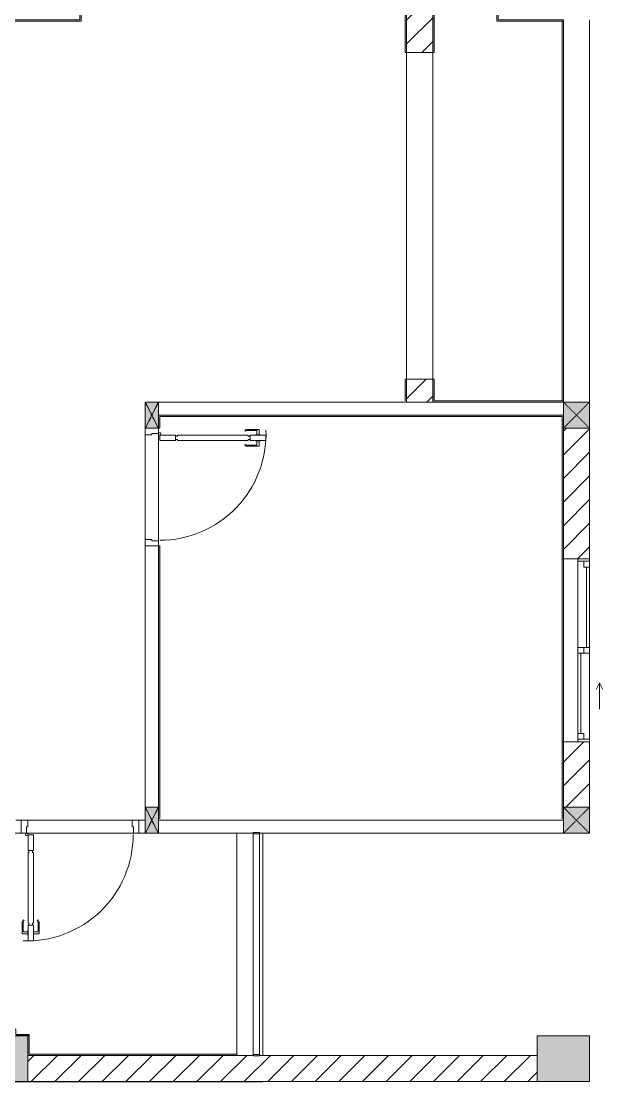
# Model space of a CAD drawing. Header units: millimetres. Extents: x 50254 to 245170, y 481 to 78637.
# Drawn here: x 240718 to 245170, y 17235 to 25352 of the extents above; entities that cross this region are included whole.
import ezdxf

# ---------------------------------------------------------------- set-up
doc = ezdxf.new("R2010")
doc.units = ezdxf.units.MM
doc.linetypes.add('IMPORT-Dash _2_', pattern=[6, 3, -3])
for name, color, linetype, lineweight in [('A-DETL-GENF-7', 53, 'Continuous', 9), ('A-DOOR-5', 53, 'Continuous', 9), ('A-FLOR-1-1', 53, 'Continuous', 9), ('A-FLOR-4', 53, 'Continuous', 9), ('A-FLOR-HRAL-5', 53, 'Continuous', 9), ('A-GLAZ-5', 53, 'Continuous', 9), ('A-WALL-1-1', 53, 'Continuous', 9), ('A-WALL-7', 53, 'Continuous', 9), ('A-WALL-PATT-3', 53, 'Continuous', 9), ('A-WALL-PATT-4', 130, 'Continuous', 9), ('A_1404_dwg-1', 53, 'Continuous', 9), ('I-WALL-1-1', 53, 'Continuous', 9), ('I-WALL-2', 53, 'Continuous', 9), ('S-COLS-1', 130, 'Continuous', 9), ('S-COLS-10', 130, 'IMPORT-Dash _2_', 9), ('S-COLS-2-1', 53, 'Continuous', 9), ('S-COLS-4-1', 53, 'Continuous', 9), ('S-COLS-9', 53, 'Continuous', 9), ('S-COLS-HDLN-2', 53, 'IMPORT-Dash _2_', 9)]:
    doc.layers.add(name, color=color, linetype=linetype, lineweight=lineweight)
pattern_1 = [(45, (0, 0), (-90.50967, 90.50967), [])]

# ---------------------------------------------------------------- blocks, each defined once
blk = doc.blocks.new('A_1404_dwg_NCV_TKTC_KET CAU_rvt-1-TKTC_MB HOÀN THIỆN SÀN TẦNG 3-4-4819833-KeyPlan-CH1')
at = {"layer": 'S-COLS-1'}
for points in [[(122852.6, 17236.9), (122952.6, 17236.9), (122952.1, 17586.9), (122852.6, 17586.9), (122852.6, 17511.9), (122752.6, 17511.9), (122752.6, 17586.9), (122252.6, 17586.9), (122252.6, 17236.9), (122752.6, 17236.9)], [(126852.6, 17236.9), (127252.6, 17236.9), (127252.6, 17586.9), (126852.6, 17586.9), (126852.6, 17433.6)]]:
    blk.add_hatch(color=256, dxfattribs=at).paths.add_polyline_path(points)
at = {"layer": 'A-FLOR-1-1'}
blk.add_line((122752.4, 17235.3), (124752.5, 17235.3), dxfattribs=at)
at = {"layer": 'S-COLS-2-1'}
blk.add_line((122952.6, 17586.9), (122852.6, 17586.9), dxfattribs=at)
at = {"layer": 'S-COLS-2-1', "flags": 128}
blk.add_lwpolyline([(127252.6, 17236.9), (127252.6, 17586.9), (126852.6, 17586.9), (126852.6, 17236.9)], close=True, dxfattribs=at)
blk.add_lwpolyline([(122252.6, 17436.9), (122252.6, 17236.9), (122952.6, 17236.9), (122952.6, 17436.9)], dxfattribs=at)
blk = doc.blocks.new('A_1404_dwg_DOOR_CW_01 CANH MO-PANEL KINH - DIW_01-900x2200-CỬA GỖ VÂN LAMINATE-553393-TKTC_MB HOÀN THIỆN SÀN TẦNG 3-4-4819840-KeyPlan-CH1')
at = {"layer": 'A-DETL-GENF-7'}
for p, q in [((46582.1, 38482.4), (46582.1, 38521.4)), ((46665.6, 38525.4), (46586.1, 38525.4)), ((46599.1, 38482.4), (46599.1, 38513.4)), ((46603.1, 38517.4), (46665.6, 38517.4)), ((46691.4, 38517.2), (46686.8, 38510.7)), ((46582.1, 38438.4), (46582.1, 38399.4)), ((46665.6, 38395.4), (46586.1, 38395.4)), ((46599.1, 38438.4), (46599.1, 38407.4)), ((46603.1, 38403.4), (46665.6, 38403.4)), ((46691.4, 38403.5), (46686.8, 38410.1))]:
    blk.add_line(p, q, dxfattribs=at)
at = {"layer": 'A-DETL-GENF-7', "flags": 128}
for points in [[(46530.6, 38440.4), (46530.6, 38480.4), (46650.6, 38480.4), (46650.6, 38440.4)], [(46610.3, 38482.4), (46610.3, 38480.4), (46570.8, 38480.4), (46570.8, 38482.4)], [(47206.6, 38474.4), (47206.6, 38480.4), (46664.6, 38480.4), (46664.6, 38474.4), (46650.6, 38474.4), (46650.6, 38446.4), (46664.6, 38446.4), (46664.6, 38440.4), (47206.6, 38440.4), (47206.6, 38446.4), (47220.6, 38446.4), (47220.6, 38474.4)], [(47220.6, 38480.4), (47220.6, 38440.4), (47340.6, 38440.4), (47340.6, 38480.4)], [(46610.3, 38438.4), (46610.3, 38440.4), (46570.8, 38440.4), (46570.8, 38438.4)]]:
    blk.add_lwpolyline(points, close=True, dxfattribs=at)
at = {"layer": 'A-DETL-GENF-7'}
blk.add_circle((47342.6, 38430.4), 10, dxfattribs=at)
for centre, radius, start, end in [((47342.6, 38430.4), 814, 90, 182), ((46586.1, 38521.4), 4, 90, 180), ((46603.1, 38513.4), 4, 90, 180), ((46665.6, 38480.4), 45, 55, 90), ((46665.6, 38480.4), 37, 55, 90), ((46586.1, 38399.4), 4, 180, 270), ((46603.1, 38407.4), 4, 180, 270), ((46665.6, 38440.4), 37, 270, 305), ((46665.6, 38440.4), 45, 270, 305)]:
    blk.add_arc(centre, radius, start, end, dxfattribs=at)
at = {"layer": 'A-DOOR-5'}
blk.add_line((47352.6, 38430.4), (47352.6, 38455.4), dxfattribs=at)
at = {"layer": 'A-DOOR-5', "flags": 128}
for points in [[(47452.6, 39237.4), (47452.6, 39287.4), (47352.6, 39287.4), (47352.6, 39247.4), (47402.6, 39247.4), (47402.6, 39237.4)], [(47452.6, 38387.4), (47452.6, 38437.4), (47402.6, 38437.4), (47402.6, 38427.4), (47352.6, 38427.4), (47352.6, 38387.4)]]:
    blk.add_lwpolyline(points, close=True, dxfattribs=at)
blk = doc.blocks.new('A_1404_dwg_Railing - 50 x 10mm-901205-TKTC_MB HOÀN THIỆN SÀN TẦNG 3-4-4819861-KeyPlan-CH1')
at = {"layer": 'A-FLOR-HRAL-5', "flags": 128}
blk.add_lwpolyline([(107527.5, 69769), (107477.5, 69769), (107477.5, 69759), (107527.5, 69759)], close=True, dxfattribs=at)
blk = doc.blocks.new('A_1404_dwg_Railing - Railing-884738-TKTC_MB HOÀN THIỆN SÀN TẦNG 3-4-4819910-KeyPlan-CH1')
at = {"layer": 'A-FLOR-HRAL-5'}
for p, q in [((124677.6, 19132.4), (124677.6, 17443.6)), ((124727.6, 17443.6), (124727.6, 19132.4))]:
    blk.add_line(p, q, dxfattribs=at)
at = {"rotation": 180}
for p in [(232205.1, 88901.4), (232205.1, 87202.6)]:
    blk.add_blockref('A_1404_dwg_Railing - 50 x 10mm-901205-TKTC_MB HOÀN THIỆN SÀN TẦNG 3-4-4819861-KeyPlan-CH1', p, dxfattribs=at)
blk = doc.blocks.new('A_1404_dwg_G1_SOF - BO TRU - 100x200-745959-TKTC_MB HOÀN THIỆN SÀN TẦNG 3-4-4819847-KeyPlan-CH1')
at = {"layer": 'S-COLS-1'}
blk.add_hatch(color=256, dxfattribs=at).paths.add_polyline_path([(111052.6, 40036.9), (111052.6, 40236.9), (110952.6, 40236.9), (110952.6, 40036.9)])
at = {"layer": 'S-COLS-9', "flags": 128}
blk.add_lwpolyline([(110952.6, 40036.9), (111052.6, 40036.9), (111052.6, 40236.9), (110952.6, 40236.9)], close=True, dxfattribs=at)
at = {"layer": 'S-COLS-HDLN-2'}
for p, q in [((110952.6, 40036.9), (111052.6, 40236.9)), ((111052.6, 40036.9), (110952.6, 40236.9))]:
    blk.add_line(p, q, dxfattribs=at)
blk = doc.blocks.new('A_1404_dwg_DOOR_CW_01 CANH MO-PANEL KINH - DIG_01-900x2200-CỬA NHÔM KÍNH-901215-TKTC_MB HOÀN THIỆN SÀN TẦNG 3-4-4819898-KeyPlan-CH1')
at = {"layer": 'A-DETL-GENF-7'}
for p, q in [((37864.6, 68823.9), (37864.6, 68903.4)), ((37907.6, 68907.4), (37868.6, 68907.4)), ((37872.6, 68886.4), (37872.6, 68823.9)), ((37907.6, 68890.4), (37876.6, 68890.4)), ((37951.6, 68907.4), (37990.6, 68907.4)), ((37951.6, 68890.4), (37982.6, 68890.4)), ((37986.6, 68886.4), (37986.6, 68823.9)), ((37994.6, 68823.9), (37994.6, 68903.4)), ((37872.7, 68798.1), (37879.3, 68802.7)), ((37986.4, 68798.1), (37979.9, 68802.7))]:
    blk.add_line(p, q, dxfattribs=at)
at = {"layer": 'A-DETL-GENF-7', "flags": 128}
for points in [[(37907.6, 68879.2), (37909.6, 68879.2), (37909.6, 68918.7), (37907.6, 68918.7)], [(37949.6, 68958.9), (37909.6, 68958.9), (37909.6, 68838.9), (37949.6, 68838.9)], [(37951.6, 68879.2), (37949.6, 68879.2), (37949.6, 68918.7), (37951.6, 68918.7)], [(37915.6, 68282.9), (37909.6, 68282.9), (37909.6, 68824.9), (37915.6, 68824.9), (37915.6, 68838.9), (37943.6, 68838.9), (37943.6, 68824.9), (37949.6, 68824.9), (37949.6, 68282.9), (37943.6, 68282.9), (37943.6, 68268.9), (37915.6, 68268.9)], [(37909.6, 68268.9), (37949.6, 68268.9), (37949.6, 68148.9), (37909.6, 68148.9)]]:
    blk.add_lwpolyline(points, close=True, dxfattribs=at)
at = {"layer": 'A-DETL-GENF-7'}
blk.add_circle((37959.6, 68146.9), 10, dxfattribs=at)
for centre, radius, start, end in [((37959.6, 68146.9), 814, 88, 180), ((37868.6, 68903.4), 4, 90, 180), ((37876.6, 68886.4), 4, 90, 180), ((37982.6, 68886.4), 4, 0, 90), ((37990.6, 68903.4), 4, 0, 90), ((37909.6, 68823.9), 45, 180, 215), ((37909.6, 68823.9), 37, 180, 215), ((37949.6, 68823.9), 37, 325, 0), ((37949.6, 68823.9), 45, 325, 0)]:
    blk.add_arc(centre, radius, start, end, dxfattribs=at)
at = {"layer": 'A-DOOR-5'}
blk.add_line((37959.6, 68136.9), (37934.6, 68136.9), dxfattribs=at)
at = {"layer": 'A-DOOR-5', "flags": 128}
for points in [[(37102.6, 68036.9), (37102.6, 68136.9), (37142.6, 68136.9), (37142.6, 68086.9), (37152.6, 68086.9), (37152.6, 68036.9)], [(37952.6, 68036.9), (37952.6, 68086.9), (37962.6, 68086.9), (37962.6, 68136.9), (38002.6, 68136.9), (38002.6, 68036.9)]]:
    blk.add_lwpolyline(points, close=True, dxfattribs=at)
blk = doc.blocks.new('A_1404_dwg_NCV_TKTC_TANG 3 - 4_rvt-1-TKTC_MB HOÀN THIỆN SÀN TẦNG 3-4-4819943-KeyPlan-CH1')
at = {"layer": 'A-WALL-PATT-4'}
h = blk.add_hatch(color=256, dxfattribs=at)
h.paths.add_polyline_path([(125842.6, 22446.9), (125852.6, 22446.9), (125852.6, 22613.5), (125842.6, 22612.4)])
h.paths.add_polyline_path([(125852.6, 25113.5), (125852.6, 25426.9), (125842.6, 25426.9), (125842.6, 25113.5)])
h = blk.add_hatch(color=256, dxfattribs=at)
h.paths.add_polyline_path([(126062.6, 22446.9), (126062.6, 22613.5), (126052.6, 22612.4), (126052.6, 22446.9)])
h.paths.add_polyline_path([(126062.6, 25113.5), (126062.6, 25436.9), (126052.6, 25436.9), (126052.6, 25113.5)])
for points in [[(125852.6, 22326.9), (127042.6, 22326.9), (127042.6, 22336.9), (123952.6, 22336.9), (123952.6, 22326.9), (123962.6, 22326.9)], [(122952.1, 17587.4), (122962.6, 17587.4), (122962.6, 17597.4), (122862.6, 17597.4), (122862.6, 17587.4)], [(122952.6, 17446.9), (122962.6, 17446.9), (122962.6, 17587.4), (122952.6, 17586.9), (122952.6, 17511.9)], [(122952.6, 17436.9), (124552.6, 17436.9), (124552.6, 17446.9), (122952.6, 17446.9)]]:
    blk.add_hatch(color=256, dxfattribs=at).paths.add_polyline_path(points)
h = blk.add_hatch(color=256, dxfattribs=at)
h.paths.add_polyline_path([(123952.6, 19246.9), (123962.6, 19246.9), (123962.6, 21336.5), (123952.6, 21336.5), (123952.6, 19336.9)])
h.paths.add_polyline_path([(123952.6, 22236.5), (123962.6, 22237.4), (123962.6, 22326.9), (123952.6, 22326.9), (123952.6, 22236.9)])
h = blk.add_hatch(color=256, dxfattribs=at)
h.paths.add_polyline_path([(127052.6, 19246.9), (127052.6, 19838.6), (127042.6, 19837.4), (127042.6, 19246.9)])
h.paths.add_polyline_path([(127052.6, 21238.6), (127052.6, 22336.9), (127042.6, 22336.9), (127042.6, 21238.6)])
at = {"layer": 'A-FLOR-4'}
for p, q in [((125852.6, 22613.5), (125852.6, 25113.5)), ((125852.6, 22436.9), (125852.6, 22446.9)), ((126062.6, 22446.9), (127042.6, 22446.9)), ((123852.6, 21386.5), (123852.6, 22186.5)), ((123952.6, 22196.5), (123952.6, 21376.5)), ((122952.6, 19236.9), (123752.6, 19236.9)), ((127052.6, 19236.9), (127052.6, 19246.9))]:
    blk.add_line(p, q, dxfattribs=at)
at = {"layer": 'A-FLOR-4', "flags": 128}
blk.add_lwpolyline([(126052.6, 22613.5), (126052.6, 25113.5), (125852.6, 25113.5), (125852.6, 22613.5)], close=True, dxfattribs=at)
at = {"layer": 'A-WALL-1-1'}
for p, q in [((127052.6, 22436.9), (123952.6, 22436.9)), ((127052.6, 22336.9), (127052.6, 22436.9)), ((123952.6, 22336.9), (127052.6, 22336.9)), ((123852.6, 22236.5), (123952.6, 22236.5)), ((123952.6, 21336.5), (123852.6, 21336.5)), ((123852.6, 19337.4), (123952.6, 19337.4)), ((122902.6, 19136.9), (122902.6, 19236.9)), ((123802.6, 19236.9), (123802.6, 19136.9)), ((123852.6, 19236.9), (123842.6, 19236.9)), ((127052.6, 19236.9), (123952.6, 19236.9)), ((127052.6, 19136.9), (127052.6, 19236.9)), ((123952.6, 19136.9), (124677.6, 19136.9)), ((124727.6, 19136.9), (127052.6, 19136.9))]:
    blk.add_line(p, q, dxfattribs=at)
at = {"layer": 'A-WALL-7'}
for p, q in [((123852.6, 21386.5), (123852.6, 22186.5)), ((123952.6, 22196.5), (123952.6, 21376.5)), ((123852.6, 21336.5), (123852.6, 19337.4)), ((123952.6, 19337.4), (123952.6, 21336.5)), ((122902.6, 19236.9), (122862.6, 19236.9)), ((122952.6, 19236.9), (123752.6, 19236.9)), ((123842.6, 19236.9), (123802.6, 19236.9)), ((122852.6, 19136.9), (122902.6, 19136.9)), ((123762.6, 19136.9), (122942.6, 19136.9)), ((123802.6, 19136.9), (123852.6, 19136.9)), ((124552.6, 17446.9), (124552.6, 19136.9)), ((124677.6, 17436.9), (124552.6, 17436.9))]:
    blk.add_line(p, q, dxfattribs=at)
at = {"layer": 'A-WALL-7', "flags": 128}
blk.add_lwpolyline([(124752.6, 19136.9), (124752.6, 17436.9), (124727.6, 17436.9)], dxfattribs=at)
at = {"layer": 'I-WALL-1-1'}
for p, q in [((127052.6, 22237.4), (127052.6, 22336.9)), ((127052.6, 19246.9), (127052.6, 19336.9))]:
    blk.add_line(p, q, dxfattribs=at)
at = {"layer": 'I-WALL-1-1', "flags": 128}
for points in [[(122042.4, 25426.9), (122042.4, 25361.9), (122042.4, 25351.9), (123352.4, 25351.9), (123362.4, 25351.9), (123362.4, 25426.9), (125842.6, 25426.9), (125842.6, 25113.5), (125852.6, 25113.5), (125852.6, 25426.9), (125852.6, 25436.9), (123352.4, 25436.9), (123352.4, 25426.9), (123352.4, 25361.9), (122052.4, 25361.9), (122052.4, 25436.9), (122042.4, 25436.9), (119062.6, 25436.9), (119052.6, 25436.9), (119052.6, 25286.5), (119062.6, 25286.5), (119062.6, 25426.9)], [(126542.6, 25361.9), (126542.6, 25351.9), (127052.6, 25351.9), (127052.6, 25361.9), (126552.6, 25361.9), (126552.6, 25426.9), (126552.6, 25436.9), (126062.6, 25436.9), (126052.6, 25436.9), (126052.6, 25113.5), (126062.6, 25113.5), (126062.6, 25426.9), (126542.6, 25426.9)]]:
    blk.add_lwpolyline(points, close=True, dxfattribs=at)
for points in [[(125852.6, 22446.9), (125852.6, 22613.5), (125842.6, 22613.5), (125842.6, 22446.9)], [(126062.6, 22446.9), (126062.6, 22613.5), (126052.6, 22613.5), (126052.6, 22446.9)], [(127052.6, 22336.9), (127042.6, 22336.9), (123952.6, 22336.9)], [(123952.6, 22236.5), (123962.6, 22236.5), (123962.6, 22326.9), (127042.6, 22326.9), (127042.6, 21238.6), (127052.6, 21238.6), (127052.6, 22237.4)], [(123962.6, 19246.9), (123962.6, 21336.5), (123952.6, 21336.5)], [(127052.6, 19336.9), (127052.6, 19838.6), (127042.6, 19838.6), (127042.6, 19246.9)], [(122852.6, 17587.4), (122862.6, 17587.4), (122952.6, 17587.4), (122952.6, 17446.9), (122952.6, 17436.9), (124552.6, 17436.9), (124552.6, 17446.9), (122962.6, 17446.9), (122962.6, 17587.4), (122962.6, 17597.4), (122862.6, 17597.4), (122862.6, 17636.9), (122852.6, 17636.9)]]:
    blk.add_lwpolyline(points, dxfattribs=at)
at = {"layer": 'I-WALL-2'}
for p, q in [((123952.6, 21336.5), (123952.6, 19337.4)), ((127042.6, 19838.6), (127042.6, 21238.6)), ((127052.6, 21238.6), (127052.6, 19838.6))]:
    blk.add_line(p, q, dxfattribs=at)
at = {"layer": 'I-WALL-2', "flags": 128}
blk.add_lwpolyline([(127052.6, 25351.9), (127052.6, 22446.9), (127042.6, 22446.9), (127042.6, 25351.9)], dxfattribs=at)
for name, p in [('A_1404_dwg_G1_SOF - BO TRU - 100x200-745959-TKTC_MB HOÀN THIỆN SÀN TẦNG 3-4-4819847-KeyPlan-CH1', (12900, -17800)), ('A_1404_dwg_G1_SOF - BO TRU - 100x200-745959-TKTC_MB HOÀN THIỆN SÀN TẦNG 3-4-4819847-KeyPlan-CH1', (12900, -20900)), ('A_1404_dwg_Railing - Railing-884738-TKTC_MB HOÀN THIỆN SÀN TẦNG 3-4-4819910-KeyPlan-CH1', (0, 0))]:
    blk.add_blockref(name, p)
at = {"rotation": 180}
for name, p in [('A_1404_dwg_DOOR_CW_01 CANH MO-PANEL KINH - DIW_01-900x2200-CỬA GỖ VÂN LAMINATE-553393-TKTC_MB HOÀN THIỆN SÀN TẦNG 3-4-4819840-KeyPlan-CH1', (171305.1, 60623.9)), ('A_1404_dwg_DOOR_CW_01 CANH MO-PANEL KINH - DIG_01-900x2200-CỬA NHÔM KÍNH-901215-TKTC_MB HOÀN THIỆN SÀN TẦNG 3-4-4819898-KeyPlan-CH1', (160905.1, 87273.9))]:
    blk.add_blockref(name, p, dxfattribs=at)
blk = doc.blocks.new('A_1404_dwg_1_FAMILY RVT - W01-WxH 1400x1400xmm-389822-TKTC_MB HOÀN THIỆN SÀN TẦNG 3-4-4819949-KeyPlan-CH1')
at = {"layer": 'A-GLAZ-5'}
for p, q in [((50000.9, 78313.1), (50204.1, 78313.1)), ((49052.5, 78236.9), (49052.5, 78036.9)), ((49071.5, 78236.9), (49071.5, 78148)), ((49116, 78214.7), (49730.3, 78214.7)), ((49730.3, 78236.9), (49774.7, 78236.9)), ((49774.7, 78192.5), (49730.3, 78192.5)), ((49774.7, 78170.3), (50389, 78170.3)), ((50433.4, 78236.9), (50433.4, 78148))]:
    blk.add_line(p, q, dxfattribs=at)
at = {"layer": 'A-GLAZ-5', "flags": 128}
for points in [[(50051.7, 78338.5), (50000.9, 78313.1), (50051.7, 78287.7)], [(50452.5, 78036.9), (50452.5, 78236.9), (49052.5, 78236.9), (49116, 78236.9)], [(49730.3, 78148), (49730.3, 78236.9), (49116, 78236.9), (49116, 78192.5), (49071.5, 78192.5)], [(49774.7, 78148), (49774.7, 78236.9), (50433.4, 78236.9), (50452.5, 78236.9)], [(50433.4, 78192.5), (50389, 78192.5), (50389, 78148)], [(49052.5, 78148), (49071.5, 78148), (49730.3, 78148), (49774.7, 78148), (50389, 78148), (50452.5, 78148)]]:
    blk.add_lwpolyline(points, dxfattribs=at)
blk = doc.blocks.new('A_1404_dwg_G1_SOF - BO TRU - 200x200-V122-TKTC_MB HOÀN THIỆN SÀN TẦNG 3-4-4820044-KeyPlan-CH1')
at = {"layer": 'S-COLS-10'}
blk.add_hatch(color=256, dxfattribs=at).paths.add_polyline_path([(127052.6, 67936.9), (127252.6, 67936.9), (127252.6, 68136.9), (127052.6, 68136.9), (127052.6, 68026.9)])
at = {"layer": 'S-COLS-4-1', "flags": 128}
blk.add_lwpolyline([(127052.6, 68136.9), (127252.6, 68136.9), (127252.6, 67936.9), (127052.6, 67936.9)], dxfattribs=at)
at = {"layer": 'S-COLS-HDLN-2'}
for p, q in [((127052.6, 68136.9), (127252.6, 67936.9)), ((127252.6, 68136.9), (127052.6, 67936.9))]:
    blk.add_line(p, q, dxfattribs=at)
blk = doc.blocks.new('A_1404_dwg-4819832-KeyPlan-CH1')
at = {"layer": 'A-WALL-PATT-3'}
h = blk.add_hatch(dxfattribs=at)
h.set_pattern_fill('FP_22', color=256, style=0, pattern_type=2)
h.set_pattern_definition(pattern_1)
h.paths.add_polyline_path([(125852.6, 22436.9), (126052.6, 22436.9), (126052.6, 22612.4), (125852.6, 22612.4), (125852.6, 22446.9)])
h.paths.add_polyline_path([(125852.6, 25113.5), (126052.6, 25113.5), (126052.6, 25436.9), (125852.6, 25436.9), (125852.6, 25214.5)])
h = blk.add_hatch(dxfattribs=at)
h.set_pattern_fill('FP_22', color=256, style=0, pattern_type=2)
h.set_pattern_definition(pattern_1)
h.paths.add_polyline_path([(127252.6, 19336.9), (127252.6, 19837.4), (127052.6, 19837.4), (127052.6, 19336.9)])
h.paths.add_polyline_path([(127252.6, 21237.4), (127252.6, 22237.4), (127052.6, 22237.4), (127052.6, 21237.4)])
h = blk.add_hatch(dxfattribs=at)
h.set_pattern_fill('FP_22', color=256, style=0, pattern_type=2)
h.set_pattern_definition(pattern_1)
h.paths.add_polyline_path([(126852.6, 17236.9), (126852.6, 17436.9), (122952.6, 17433.6), (122952.6, 17236.9), (124727.6, 17236.9)])
at = {"layer": 'A-WALL-1-1'}
for p, q in [((126052.6, 22612.4), (125852.6, 22612.4)), ((126052.6, 22436.9), (126052.6, 22446.9)), ((127252.6, 21237.4), (127252.6, 22237.4)), ((127252.6, 19336.9), (127252.6, 19837.4)), ((126852.6, 17436.9), (124752.6, 17436.9)), ((126852.6, 17236.9), (126852.6, 17436.9))]:
    blk.add_line(p, q, dxfattribs=at)
at = {"layer": 'A-WALL-1-1', "flags": 128}
blk.add_lwpolyline([(122952.6, 17436.9), (122952.6, 17236.9), (126852.6, 17236.9)], dxfattribs=at)
at = {"layer": 'A-WALL-7'}
for p, q in [((127252.6, 25361.9), (127252.6, 22437.4)), ((127052.6, 22437.4), (127052.6, 22446.9))]:
    blk.add_line(p, q, dxfattribs=at)
for name, p in [('A_1404_dwg_NCV_TKTC_KET CAU_rvt-1-TKTC_MB HOÀN THIỆN SÀN TẦNG 3-4-4819833-KeyPlan-CH1', (0, 0)), ('A_1404_dwg_NCV_TKTC_TANG 3 - 4_rvt-1-TKTC_MB HOÀN THIỆN SÀN TẦNG 3-4-4819943-KeyPlan-CH1', (0, 0)), ('A_1404_dwg_G1_SOF - BO TRU - 200x200-V122-TKTC_MB HOÀN THIỆN SÀN TẦNG 3-4-4820044-KeyPlan-CH1', (0, -45699.6)), ('A_1404_dwg_G1_SOF - BO TRU - 200x200-V122-TKTC_MB HOÀN THIỆN SÀN TẦNG 3-4-4820044-KeyPlan-CH1', (0, -48800))]:
    blk.add_blockref(name, p)
at = {"rotation": 270}
blk.add_blockref('A_1404_dwg_1_FAMILY RVT - W01-WxH 1400x1400xmm-389822-TKTC_MB HOÀN THIỆN SÀN TẦNG 3-4-4819949-KeyPlan-CH1', (49015.6, 70289.9), dxfattribs=at)

msp = doc.modelspace()

# ---------------------------------------------------------------- block references
at = {"layer": 'A_1404_dwg-1'}
msp.add_blockref('A_1404_dwg-4819832-KeyPlan-CH1', (117815.8, 0), dxfattribs=at)

doc.saveas('drawing.dxf')
